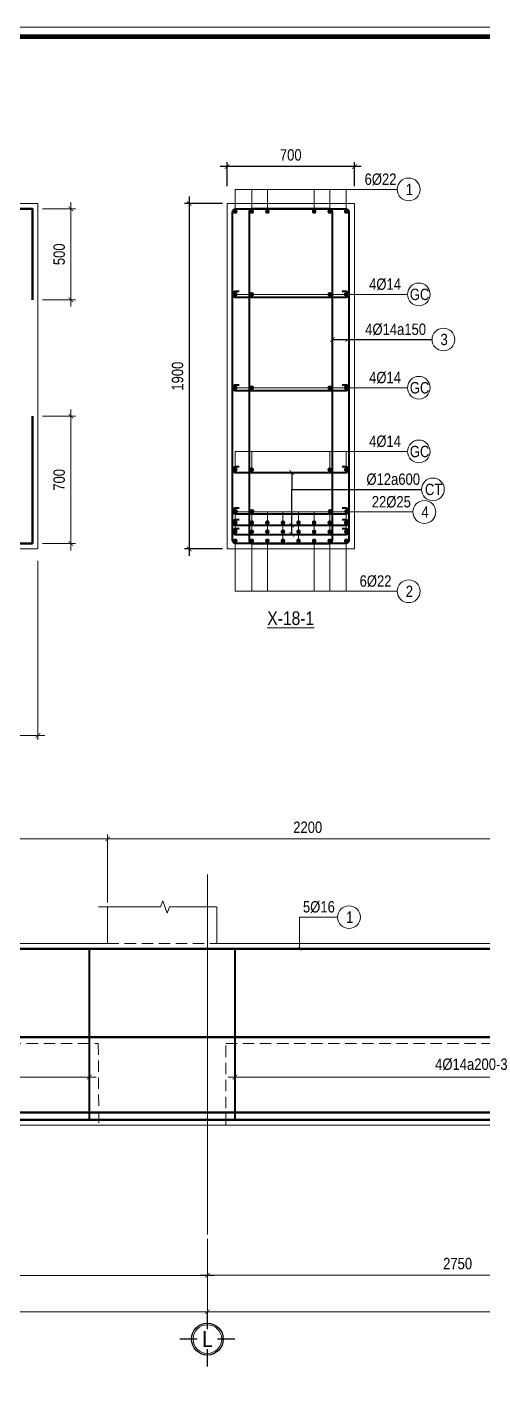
# Model space of a CAD drawing. Header units: millimetres. Extents: x 3014920 to 3563667, y -1638653 to -1356471.
# Drawn here: x 3248110 to 3250614, y -1593807 to -1586316 of the extents above; entities that cross this region are included whole.
import ezdxf
from ezdxf.enums import TextEntityAlignment as Align
from ezdxf.xclip import XClip

# ---------------------------------------------------------------- set-up
doc = ezdxf.new("R2010")
doc.units = ezdxf.units.MM
doc.header["$MEASUREMENT"] = 0
doc.header["$XCLIPFRAME"] = 0
doc.header["$PDMODE"] = 2
for name, pattern in [('6 TANG DIEN HINH 14-15$0$ACAD_ISO10W100', [18, 12, -3, 0, -3]), ('ACAD_ISO04W100', [30, 24, -3, 0, -3]), ('HIDDEN', [0.375, 0.25, -0.125])]:
    doc.linetypes.add(name, pattern=pattern)
doc.layers.get('0').update_dxf_attribs({"lineweight": 9})
doc.layers.get('Defpoints').update_dxf_attribs({"color": 10, "lineweight": 0})
for name, color, linetype, lineweight in [('2', 2, 'Continuous', 20), ('CDAI', 21, 'Continuous', 40), ('CTHEP', 50, 'Continuous', 50), ('DBAO', 90, 'Continuous', 13), ('DGIONG', 130, 'Continuous', 13), ('KTH', 154, 'Continuous', 9), ('Net khuat', 8, 'HIDDEN', 13), ('TEXT', 7, 'Continuous', 15), ('TEXT P X', 1, 'Continuous', 9), ('TRUC', 251, 'ACAD_ISO04W100', 9)]:
    doc.layers.add(name, color=color, linetype=linetype, lineweight=lineweight)
doc.layers.add('8', color=8, linetype='Continuous')
doc.styles.add('HELVECONDENSE', font='VHELVCN_0.TTF')
doc.styles.add('Star-HelCon', font='VHELVCN_0.TTF')
doc.styles.add('TTP-HelCon', font='VHELVCN_0.TTF')
doc.styles.add('VNI-HELVE-CONDENSE', font='VHELVCN_0.TTF')
doc.dimstyles.new('kc-25', dxfattribs={"dimtxt": 62.5, "dimasz": 20, "dimexe": 20, "dimexo": 50, "dimgap": 25, "dimtad": 3, "dimdec": 0, "dimzin": 0, "dimdsep": 46, "dimtxsty": 'VNI-HELVE-CONDENSE', "dimblk": 'DIM', "dimcen": 2.5, "dimclrd": 256, "dimclre": 154, "dimclrt": 7, "dimaunit": 1, "dimadec": 0, "dimazin": 0, "dimtfac": 1, "dimtdec": 0, "dimtix": 1, "dimtmove": 0, "dimatfit": 3, "dimldrblk": 'DOT', "dimfxl": 1, "dimtolj": 1, "dimtzin": 0, "dimarcsym": 0})
doc.dimstyles.new('TTP-25', dxfattribs={"dimscale": 25, "dimtxt": 2.5, "dimasz": 1, "dimexe": 1, "dimexo": 1, "dimgap": 0.09, "dimtad": 0, "dimdec": 4, "dimrnd": 1, "dimzin": 9, "dimdsep": 46, "dimtxsty": 'TTP-HelCon', "dimblk": 'ARCHTICK', "dimcen": 0.09, "dimdle": 1.5, "dimclrd": 256, "dimclre": 256, "dimclrt": 7, "dimadec": 0, "dimazin": 0, "dimtfac": 1, "dimtdec": 4, "dimtmove": 0, "dimatfit": 3, "dimldrblk": 'ARCHTICK', "dimfxl": 1, "dimtvp": 1, "dimtolj": 1, "dimtzin": 0, "dimarcsym": 0})

# ---------------------------------------------------------------- blocks, each defined once
blk = doc.blocks.new('_ArchTick')
at = {"color": 0, "linetype": 'ByBlock', "const_width": 0.15}
blk.add_lwpolyline([(-0.5, -0.5), (0.5, 0.5)], dxfattribs=at)
blk = doc.blocks.new('*D1313')
at = {"layer": 'Defpoints', "color": 0, "transparency": 16777216}
for p in [(9670, -1910.2), (-230, -2470), (9670, -2895)]:
    blk.add_point(p, dxfattribs=at)
at = {"layer": 'KTH', "lineweight": -2, "transparency": 16777216}
for p, q in [((9670, -1935.2), (9670, -2920)), ((-230, -2495), (-230, -2920)), ((-267.5, -2895), (9707.5, -2895))]:
    blk.add_line(p, q, dxfattribs=at)
at = {"layer": 'KTH', "lineweight": -2, "transparency": 16777216, "xscale": 25, "yscale": 25, "zscale": 25, "rotation": 180}
blk.add_blockref('_ArchTick', (-230, -2895), dxfattribs=at)
at = {"layer": 'KTH', "lineweight": -2, "transparency": 16777216, "xscale": 25, "yscale": 25, "zscale": 25}
blk.add_blockref('_ArchTick', (9670, -2895), dxfattribs=at)
at = {"layer": 'KTH', "color": 7, "transparency": 16777216, "insert": (4720, -2830.1), "char_height": 62.5, "attachment_point": 5, "style": 'TTP-HelCon'}
blk.add_mtext('\\A1;9900/11250', dxfattribs=at)
blk = doc.blocks.new('*D1320')
at = {"layer": 'Defpoints', "color": 0, "transparency": 16777216}
for p in [(9670, 0), (9670, -500), (9850.8, -500)]:
    blk.add_point(p, dxfattribs=at)
at = {"layer": 'KTH', "lineweight": -2, "transparency": 16777216}
for p, q in [((9850.8, 37.5), (9850.8, -537.5)), ((9695, 0), (9875.8, 0)), ((9695, -500), (9875.8, -500))]:
    blk.add_line(p, q, dxfattribs=at)
at = {"layer": 'KTH', "lineweight": -2, "transparency": 16777216, "xscale": 25, "yscale": 25, "zscale": 25}
for p, rotation in [((9850.8, 0), 90), ((9850.8, -500), 270)]:
    blk.add_blockref('_ArchTick', p, dxfattribs=dict(at, rotation=rotation))
at = {"layer": 'KTH', "color": 7, "transparency": 16777216, "insert": (9787, -250), "char_height": 62.5, "attachment_point": 5, "rotation": 90, "style": 'TTP-HelCon'}
blk.add_mtext('\\A1;500', dxfattribs=at)
blk = doc.blocks.new('*D1321')
at = {"layer": 'Defpoints', "color": 0, "transparency": 16777216}
for p in [(9670, -1140), (9670, -1840), (9850.8, -1840)]:
    blk.add_point(p, dxfattribs=at)
at = {"layer": 'KTH', "lineweight": -2, "transparency": 16777216}
for p, q in [((9850.8, -1102.5), (9850.8, -1877.5)), ((9695, -1140), (9875.8, -1140)), ((9695, -1840), (9875.8, -1840))]:
    blk.add_line(p, q, dxfattribs=at)
at = {"layer": 'KTH', "lineweight": -2, "transparency": 16777216, "xscale": 25, "yscale": 25, "zscale": 25}
for p, rotation in [((9850.8, -1140), 90), ((9850.8, -1840), 270)]:
    blk.add_blockref('_ArchTick', p, dxfattribs=dict(at, rotation=rotation))
at = {"layer": 'KTH', "color": 7, "transparency": 16777216, "insert": (9787, -1490), "char_height": 62.5, "attachment_point": 5, "rotation": 90, "style": 'TTP-HelCon'}
blk.add_mtext('\\A1;700', dxfattribs=at)
blk = doc.blocks.new('*D1889')
at = {"layer": 'Defpoints', "color": 0, "transparency": 16777216}
for p in [(55595.2, -6094.2), (67846.2, -6294.2), (67846.2, -6519.1)]:
    blk.add_point(p, dxfattribs=at)
at = {"layer": 'KTH', "lineweight": -2, "transparency": 16777216}
for p, q in [((55595.2, -6119.2), (55595.2, -6544.1)), ((67846.2, -6319.2), (67846.2, -6544.1)), ((55557.7, -6519.1), (67883.7, -6519.1))]:
    blk.add_line(p, q, dxfattribs=at)
at = {"layer": 'KTH', "lineweight": -2, "transparency": 16777216, "xscale": 25, "yscale": 25, "zscale": 25, "rotation": 180}
blk.add_blockref('_ArchTick', (55595.2, -6519.1), dxfattribs=at)
at = {"layer": 'KTH', "lineweight": -2, "transparency": 16777216, "xscale": 25, "yscale": 25, "zscale": 25}
blk.add_blockref('_ArchTick', (67846.2, -6519.1), dxfattribs=at)
at = {"layer": 'KTH', "color": 7, "transparency": 16777216, "insert": (61720.7, -6455.3), "char_height": 62.5, "attachment_point": 5, "style": 'TTP-HelCon'}
blk.add_mtext('\\A1;10450', dxfattribs=at)
blk = doc.blocks.new('DIM')
h = blk.add_hatch(color=1)
h.paths.add_polyline_path([(0.49, 0.29, 1), (0.29, 0.49), (-0.19, 0), (0.19, 0)])
h.paths.add_polyline_path([(0.19, 0), (-0.19, 0), (-0.49, -0.29, 1), (-0.29, -0.49)])
at = {"color": 9}
for p, q in [((-0.19, 0), (-1.5, 0)), ((0.19, 0), (1.5, 0))]:
    blk.add_line(p, q, dxfattribs=at)
at = {"color": 1}
for p, q in [((-0.49, -0.29), (0.29, 0.49)), ((-0.29, -0.49), (0.49, 0.29)), ((-0.19, 0), (0.19, 0))]:
    blk.add_line(p, q, dxfattribs=at)
blk.add_arc((-0.39, -0.39), 0.138, 135, 315, dxfattribs=at)
blk = doc.blocks.new('*D1901')
at = {"layer": 'Defpoints', "color": 0, "transparency": 16777216}
for p in [(55746.6, -5043.5), (58345.6, -5032.5), (58345.6, -5229.7)]:
    blk.add_point(p, dxfattribs=at)
at = {"layer": 'KTH', "lineweight": -2, "transparency": 16777216}
for p, q in [((55746.6, -5068.5), (55746.6, -5254.7)), ((58345.6, -5057.5), (58345.6, -5254.7)), ((55709.1, -5229.7), (58383.1, -5229.7))]:
    blk.add_line(p, q, dxfattribs=at)
at = {"layer": 'KTH', "lineweight": -2, "transparency": 16777216, "xscale": 25, "yscale": 25, "zscale": 25, "rotation": 180}
blk.add_blockref('_ArchTick', (55746.6, -5229.7), dxfattribs=at)
at = {"layer": 'KTH', "lineweight": -2, "transparency": 16777216, "xscale": 25, "yscale": 25, "zscale": 25}
blk.add_blockref('_ArchTick', (58345.6, -5229.7), dxfattribs=at)
at = {"layer": 'KTH', "color": 7, "transparency": 16777216, "insert": (57046.1, -5159.8), "char_height": 62.5, "attachment_point": 5, "style": 'TTP-HelCon'}
blk.add_mtext('\\A1;4Þ14a200-3', dxfattribs=at)
blk = doc.blocks.new('*D1904')
at = {"layer": 'Defpoints', "color": 0, "transparency": 16777216}
for p in [(55046.6, -3920.2), (55046.6, -4194.2), (57246.6, -4194.2)]:
    blk.add_point(p, dxfattribs=at)
at = {"layer": 'KTH', "lineweight": -2, "transparency": 16777216}
for p, q in [((57284.1, -3920.2), (55009.1, -3920.2)), ((55046.6, -4169.2), (55046.6, -3895.2)), ((57246.6, -4169.2), (57246.6, -3895.2))]:
    blk.add_line(p, q, dxfattribs=at)
at = {"layer": 'KTH', "lineweight": -2, "transparency": 16777216, "xscale": 25, "yscale": 25, "zscale": 25, "rotation": 180}
blk.add_blockref('_ArchTick', (55046.6, -3920.2), dxfattribs=at)
at = {"layer": 'KTH', "lineweight": -2, "transparency": 16777216, "xscale": 25, "yscale": 25, "zscale": 25}
blk.add_blockref('_ArchTick', (57246.6, -3920.2), dxfattribs=at)
at = {"layer": 'KTH', "color": 7, "transparency": 16777216, "insert": (56146.6, -3856.3), "char_height": 62.5, "attachment_point": 5, "style": 'TTP-HelCon'}
blk.add_mtext('\\A1;2200', dxfattribs=at)
blk = doc.blocks.new('dau truc')
blk.add_circle((0, 0), 180)
at = {"layer": '8'}
for p, q in [((0, 127), (0, 345)), ((-127, 0), (-345, 0)), ((0, -345), (0, -127)), ((345, 0), (127, 0))]:
    blk.add_line(p, q, dxfattribs=at)
blk.add_circle((0, 0), 200, dxfattribs=at)
at = {"layer": 'TEXT', "style": 'HELVECONDENSE'}
blk.add_attdef('A', text='', height=233, dxfattribs=at).set_placement((0, 0), align=Align.MIDDLE)
blk = doc.blocks.new('*D1908')
at = {"layer": 'Defpoints', "color": 0, "transparency": 16777216}
for p in [(55595.6, -6094.5), (58345.6, -6094.5), (55595.6, -6319.2)]:
    blk.add_point(p, dxfattribs=at)
at = {"layer": 'KTH', "lineweight": -2, "transparency": 16777216}
for p, q in [((55595.6, -6119.5), (55595.6, -6344.2)), ((58345.6, -6119.5), (58345.6, -6344.2)), ((58383.1, -6319.2), (55558.1, -6319.2))]:
    blk.add_line(p, q, dxfattribs=at)
at = {"layer": 'KTH', "lineweight": -2, "transparency": 16777216, "xscale": 25, "yscale": 25, "zscale": 25, "rotation": 180}
blk.add_blockref('_ArchTick', (55595.6, -6319.2), dxfattribs=at)
at = {"layer": 'KTH', "lineweight": -2, "transparency": 16777216, "xscale": 25, "yscale": 25, "zscale": 25}
blk.add_blockref('_ArchTick', (58345.6, -6319.2), dxfattribs=at)
at = {"layer": 'KTH', "color": 7, "transparency": 16777216, "insert": (56970.6, -6255.3), "char_height": 62.5, "attachment_point": 5, "style": 'TTP-HelCon'}
blk.add_mtext('\\A1;2750', dxfattribs=at)
blk = doc.blocks.new('*D1911')
at = {"layer": 'Defpoints', "color": 0, "transparency": 16777216}
for p in [(45145.2, -6094.2, 0), (55595.2, -6094.2, 0), (55595.2, -6519.1, 0)]:
    blk.add_point(p, dxfattribs=at)
at = {"layer": 'KTH', "lineweight": -2, "transparency": 16777216}
for p, q in [((45145.2, -6119.2, 0), (45145.2, -6544.1, 0)), ((55595.2, -6119.2, 0), (55595.2, -6544.1, 0)), ((45107.7, -6519.1, 0), (55632.7, -6519.1, 0))]:
    blk.add_line(p, q, dxfattribs=at)
at = {"layer": 'KTH', "lineweight": -2, "transparency": 16777216, "xscale": 25, "yscale": 25, "zscale": 25, "rotation": 180}
blk.add_blockref('_ArchTick', (45145.2, -6519.1, 0), dxfattribs=at)
at = {"layer": 'KTH', "lineweight": -2, "transparency": 16777216, "xscale": 25, "yscale": 25, "zscale": 25}
blk.add_blockref('_ArchTick', (55595.2, -6519.1, 0), dxfattribs=at)
at = {"layer": 'KTH', "color": 7, "transparency": 16777216, "insert": (50370.2, -6455.3, 0), "char_height": 62.5, "attachment_point": 5, "style": 'TTP-HelCon'}
blk.add_mtext('\\A1;10450', dxfattribs=at)
blk = doc.blocks.new('*D1913')
at = {"layer": 'Defpoints', "color": 0, "transparency": 16777216}
for p in [(51945.6, -6094.5), (55595.2, -6094.5), (51945.6, -6319.5)]:
    blk.add_point(p, dxfattribs=at)
at = {"layer": 'KTH', "lineweight": -2, "transparency": 16777216}
for p, q in [((51945.6, -6119.5), (51945.6, -6344.5)), ((55595.2, -6119.5), (55595.2, -6344.5)), ((55632.7, -6319.5), (51908.1, -6319.5))]:
    blk.add_line(p, q, dxfattribs=at)
at = {"layer": 'KTH', "lineweight": -2, "transparency": 16777216, "xscale": 25, "yscale": 25, "zscale": 25, "rotation": 180}
blk.add_blockref('_ArchTick', (51945.6, -6319.5), dxfattribs=at)
at = {"layer": 'KTH', "lineweight": -2, "transparency": 16777216, "xscale": 25, "yscale": 25, "zscale": 25}
blk.add_blockref('_ArchTick', (55595.2, -6319.5), dxfattribs=at)
at = {"layer": 'KTH', "color": 7, "transparency": 16777216, "insert": (53770.4, -6255.7), "char_height": 62.5, "attachment_point": 5, "style": 'TTP-HelCon'}
blk.add_mtext('\\A1;3650', dxfattribs=at)
blk = doc.blocks.new('*D1914')
at = {"layer": 'Defpoints', "color": 0, "transparency": 16777216}
for p in [(51945.6, -5053.9), (54945.9, -5045.9), (51945.6, -5229.7)]:
    blk.add_point(p, dxfattribs=at)
at = {"layer": 'KTH', "lineweight": -2, "transparency": 16777216}
for p, q in [((51945.6, -5078.9), (51945.6, -5254.7)), ((54945.9, -5070.9), (54945.9, -5254.7)), ((54983.4, -5229.7), (51908.1, -5229.7))]:
    blk.add_line(p, q, dxfattribs=at)
at = {"layer": 'KTH', "lineweight": -2, "transparency": 16777216, "xscale": 25, "yscale": 25, "zscale": 25, "rotation": 180}
blk.add_blockref('_ArchTick', (51945.6, -5229.7), dxfattribs=at)
at = {"layer": 'KTH', "lineweight": -2, "transparency": 16777216, "xscale": 25, "yscale": 25, "zscale": 25}
blk.add_blockref('_ArchTick', (54945.9, -5229.7), dxfattribs=at)
at = {"layer": 'KTH', "color": 7, "transparency": 16777216, "insert": (53445.7, -5159.8), "char_height": 62.5, "attachment_point": 5, "style": 'TTP-HelCon'}
blk.add_mtext('\\A1;4Þ14a200-3', dxfattribs=at)
blk = doc.blocks.new('*D1916')
at = {"layer": 'Defpoints', "color": 0, "transparency": 16777216}
for p in [(55046.6, -3920.2), (53846.6, -4194.2), (55046.6, -4294.2)]:
    blk.add_point(p, dxfattribs=at)
at = {"layer": 'KTH', "lineweight": -2, "transparency": 16777216}
for p, q in [((53809.1, -3920.2), (55084.1, -3920.2)), ((53846.6, -4169.2), (53846.6, -3895.2)), ((55046.6, -4269.2), (55046.6, -3895.2))]:
    blk.add_line(p, q, dxfattribs=at)
at = {"layer": 'KTH', "lineweight": -2, "transparency": 16777216, "xscale": 25, "yscale": 25, "zscale": 25, "rotation": 180}
blk.add_blockref('_ArchTick', (53846.6, -3920.2), dxfattribs=at)
at = {"layer": 'KTH', "lineweight": -2, "transparency": 16777216, "xscale": 25, "yscale": 25, "zscale": 25}
blk.add_blockref('_ArchTick', (55046.6, -3920.2), dxfattribs=at)
at = {"layer": 'KTH', "color": 7, "transparency": 16777216, "insert": (54446.6, -3856.3), "char_height": 62.5, "attachment_point": 5, "style": 'TTP-HelCon'}
blk.add_mtext('\\A1;1200', dxfattribs=at)
blk = doc.blocks.new('*D145')
at = {"layer": 'Defpoints', "color": 0, "ltscale": 500, "transparency": 16777216}
for p in [(3249208.4, -1587284.3), (3249000.1, -1589184.3), (3249208.4, -1589184.3)]:
    blk.add_point(p, dxfattribs=at)
at = {"layer": 'KTH', "lineweight": -2, "ltscale": 500, "transparency": 16777216}
for p, q in [((3249000.1, -1587246.8), (3249000.1, -1589221.8)), ((3249183.4, -1587284.3), (3248975.1, -1587284.3)), ((3249183.4, -1589184.3), (3248975.1, -1589184.3))]:
    blk.add_line(p, q, dxfattribs=at)
at = {"layer": 'KTH', "lineweight": -2, "ltscale": 500, "transparency": 16777216, "xscale": 25, "yscale": 25, "zscale": 25}
for p, rotation in [((3249000.1, -1587284.3), 90), ((3249000.1, -1589184.3), 270)]:
    blk.add_blockref('_ArchTick', p, dxfattribs=dict(at, rotation=rotation))
at = {"layer": 'KTH', "color": 7, "ltscale": 500, "transparency": 16777216, "insert": (3248936.3, -1588234.3), "char_height": 62.5, "attachment_point": 5, "rotation": 90, "style": 'TTP-HelCon'}
blk.add_mtext('\\A1;1900', dxfattribs=at)
blk = doc.blocks.new('*D146')
at = {"layer": 'Defpoints', "color": 0, "ltscale": 500, "transparency": 16777216}
for p in [(3249208.4, -1587082.1), (3249208.4, -1587215.3), (3249908.4, -1587215.3)]:
    blk.add_point(p, dxfattribs=at)
at = {"layer": 'KTH', "lineweight": -2, "ltscale": 500, "transparency": 16777216}
for p, q in [((3249945.9, -1587082.1), (3249170.9, -1587082.1)), ((3249208.4, -1587190.3), (3249208.4, -1587057.1)), ((3249908.4, -1587190.3), (3249908.4, -1587057.1))]:
    blk.add_line(p, q, dxfattribs=at)
at = {"layer": 'KTH', "lineweight": -2, "ltscale": 500, "transparency": 16777216, "xscale": 25, "yscale": 25, "zscale": 25, "rotation": 180}
blk.add_blockref('_ArchTick', (3249208.4, -1587082.1), dxfattribs=at)
at = {"layer": 'KTH', "lineweight": -2, "ltscale": 500, "transparency": 16777216, "xscale": 25, "yscale": 25, "zscale": 25}
blk.add_blockref('_ArchTick', (3249908.4, -1587082.1), dxfattribs=at)
at = {"layer": 'KTH', "color": 7, "ltscale": 500, "transparency": 16777216, "insert": (3249558.4, -1587018.2), "char_height": 62.5, "attachment_point": 5, "style": 'TTP-HelCon'}
blk.add_mtext('\\A1;700', dxfattribs=at)
blk = doc.blocks.new('CHG_XX_Khung ten')
blk.add_lwpolyline([(15, 579), (826, 579), (826, 15), (15, 15)], close=True)
at = {"color": 4, "linetype": 'Continuous', "const_width": 1}
blk.add_lwpolyline([(17, 577), (824, 577), (824, 17), (17, 17)], close=True, dxfattribs=at)
blk = doc.blocks.new('2X-18')
at = {"layer": 'CTHEP'}
blk.add_line((9639.99282, -1140), (9639.99282, -1840), dxfattribs=at)
for points in [[(-200, 0), (9639.99282, 0), (9639.99282, -500)], [(-200, -1840), (9639.99282, -1840)]]:
    blk.add_lwpolyline(points, dxfattribs=at)
at = {"layer": 'DBAO', "linetype": 'Continuous'}
for q in [(9370.00164, 30), (9670.00165, -1870)]:
    blk.add_line((9670.00165, 30), q, dxfattribs=at)
at = {"layer": 'DBAO', "linetype": 'Continuous', "flags": 128}
blk.add_lwpolyline([(9670.00165, -1870), (-230.00883, -1870), (-230.00883, 30)], dxfattribs=at)
at = {"layer": 'KTH'}
for base, p1, p2, picture, middle in [((9850.81716, -500), (9670.00165, 0), (9670.00165, -500), '*D1320', (9786.98382, -250)), ((9850.81716, -1840), (9670.00165, -1140), (9670.00165, -1840), '*D1321', (9786.98382, -1490))]:
    dim = blk.add_linear_dim(base=base, p1=p1, p2=p2, angle=90, dimstyle='TTP-25', override={"dimtmove": 1}, dxfattribs=at)
    dim.commit()
    dim.dimension.update_dxf_attribs({"geometry": picture, "text_midpoint": middle})
dim = blk.add_linear_dim(base=(9669.9912, -2894.95574), p1=(-230.01044, -2470), p2=(9669.9912, -1910.21576), angle=180, text='<>/11250', dimstyle='TTP-25', override={"dimtmove": 1}, dxfattribs=at)
dim.commit()
dim.dimension.update_dxf_attribs({"geometry": '*D1313', "text_midpoint": (4719.99038, -2830.1224)})
blk = doc.blocks.new('2X-19')
at = {"layer": 'CDAI'}
for points in [[(54945.88685, -4523.42051), (54945.88685, -5464.16585)], [(55746.55815, -4524.16585), (55746.55815, -5464.16585)]]:
    blk.add_lwpolyline(points, dxfattribs=at)
at = {"layer": 'CTHEP'}
blk.add_line((74284.57713, -5009.16585), (53745.54971, -5009.16585), dxfattribs=at)
for points in [[(45075.56057, -4524.16585), (55076.56114, -4524.16585)], [(55076.56114, -4524.16585), (74311.57278, -4524.16585)], [(45716.55231, -5464.16584), (74311.55328, -5464.16584), (74311.55328, -4864.16584)], [(51945.56061, -5424.16585), (55661.55328, -5424.16585)], [(58345.55135, -5424.16585), (54327.97654, -5424.16585)]]:
    blk.add_lwpolyline(points, dxfattribs=at)
at = {"layer": 'DBAO', "linetype": 'Continuous'}
for p, q in [((55046.55231, -4294.16585), (55046.55231, -4494.16585)), ((55646.55036, -4294.16585), (55646.55036, -4494.16585)), ((45696.55036, -4494.16585), (55046.55231, -4494.16585)), ((55646.55036, -4494.16585), (63546.21679, -4494.16585)), ((55696.55231, -5494.16585), (45746.55231, -5494.16585)), ((55696.55231, -5494.16585), (55696.55231, -5494.16585)), ((74346.55328, -5494.16585), (55696.55231, -5494.16585))]:
    blk.add_line(p, q, dxfattribs=at)
at = {"layer": 'DGIONG', "linetype": 'Continuous', "flags": 128}
blk.add_lwpolyline([(55645.55135, -4294.16585), (55387.48509, -4294.16585), (55374.98509, -4328.50932), (55349.98509, -4259.82238), (55337.48509, -4294.16585), (54996.55364, -4294.16585)], dxfattribs=at)
at = {"layer": 'DGIONG'}
blk.add_circle((56373.5206, -4350.23851), 62.5, dxfattribs=at)
at = {"layer": 'Net khuat', "ltscale": 250}
for p, q in [((55046.55231, -4494.16585), (55646.55036, -4494.16585)), ((45695.55013, -5044.13311), (54995.55168, -5044.15123)), ((54995.55168, -5044.15123), (54998.77057, -5494.16585)), ((55696.55231, -5044.13575), (66196.55231, -5044.1494)), ((55696.55231, -5494.16585), (55696.55231, -5044.13575))]:
    blk.add_line(p, q, dxfattribs=at)
at = {"layer": 'TRUC', "linetype": '6 TANG DIEN HINH 14-15$0$ACAD_ISO10W100', "ltscale": 1250}
blk.add_lwpolyline([(55595.21679, -4115.89493), (55595.21679, -6094.16585)], dxfattribs=at)
at = {"layer": '2', "ltscale": 300}
ref = blk.add_blockref('dau truc', (55595.21679, -6669.98612, 0), dxfattribs=dict(at, xscale=0.4367131292819977, yscale=0.4367131292819977, zscale=0.4367131292819977))
ref.add_attrib('A', 'L', dxfattribs={"layer": 'TEXT', "height": 87.5, "style": 'HELVECONDENSE'}).set_placement((55595.21679, -6669.98612, 0), align=Align.MIDDLE)
at = {"layer": 'TEXT', "style": 'TTP-HelCon'}
blk.add_text('5Þ16', height=62.5, dxfattribs=at).set_placement((56120.53236, -4324.38557, 0))
at = {"layer": 'TEXT', "style": 'Star-HelCon'}
blk.add_text('1', height=62.5, dxfattribs=at).set_placement((56377.68726, -4350.23851), align=Align.MIDDLE)
at = {"layer": 'KTH'}
for base, p1, p2, picture, middle in [((55046.55036, -3920.16124), (53846.56222, -4194.16585), (55046.55036, -4294.16585), '*D1916', (54446.55629, -3856.32791)), ((55595.2167904945, -6519.1215869808, 0.0000000015), (45145.2187378695, -6094.1658482533, 0.0000000014), (55595.2167904945, -6094.1658481662, 0.0000000014), '*D1911', (50370.217764182, -6455.2882536474, 0.0000000015)), ((51945.56061, -6319.50233), (55595.21679, -6094.50233), (51945.56061, -6094.50233), '*D1913', (53770.3887, -6255.669))]:
    dim = blk.add_linear_dim(base=base, p1=p1, p2=p2, angle=180, dimstyle='TTP-25', override={"dimtmove": 1}, dxfattribs=at)
    dim.commit()
    dim.dimension.update_dxf_attribs({"geometry": picture, "text_midpoint": middle})
for base, p1, p2, picture, middle in [((55046.55364, -3920.16124), (57246.55135, -4194.16585), (55046.55364, -4194.16585), '*D1904', (56146.55249, -3856.32791)), ((55595.55328, -6319.16585), (58345.55135, -6094.50233), (55595.55328, -6094.50233), '*D1908', (56970.55231, -6255.33251))]:
    dim = blk.add_linear_dim(base=base, p1=p1, p2=p2, dimstyle='TTP-25', override={"dimtmove": 1}, dxfattribs=at)
    dim.commit()
    dim.dimension.update_dxf_attribs({"geometry": picture, "text_midpoint": middle})
at = {"layer": 'KTH', "color": 1}
dim = blk.add_linear_dim(base=(51945.56061, -5229.67674), p1=(54945.88685, -5045.88131), p2=(51945.56061, -5053.94724), angle=180, text='4Þ14a200-3', dimstyle='TTP-25', override={"dimtmove": 1}, dxfattribs=at)
dim.commit()
dim.dimension.update_dxf_attribs({"geometry": '*D1914', "text_midpoint": (53445.72373, -5159.76007)})
dim = blk.add_linear_dim(base=(58345.55135, -5229.67674), p1=(55746.55815, -5043.49762), p2=(58345.55135, -5032.54007), text='4Þ14a200-3', dimstyle='TTP-25', override={"dimtmove": 1}, dxfattribs=at)
dim.commit()
dim.dimension.update_dxf_attribs({"geometry": '*D1901', "text_midpoint": (57046.05475, -5159.76007)})
at = {"layer": 'KTH'}
dim = blk.add_linear_dim(base=(67846.21679, -6519.12159), p1=(55595.21679, -6094.16585), p2=(67846.21679, -6294.16585), angle=180, text='10450', dimstyle='TTP-25', override={"dimtmove": 1}, dxfattribs=at)
dim.commit()
dim.dimension.update_dxf_attribs({"geometry": '*D1889', "text_midpoint": (61720.71679, -6455.28825)})
at = {"layer": 'DGIONG'}
blk.add_leader([(56102.0206, -4524.16585), (56102.02033, -4350.23851), (56311.0206, -4350.23851)], dimstyle='kc-25', override={"dimtad": 0, "dimldrblk": 'ArchTick', "dimfxl": 100, "dimarcsym": 1}, dxfattribs=at)

msp = doc.modelspace()

# ---------------------------------------------------------------- linework, layer by layer
at = {"layer": 'CDAI'}
for points in [[(3249257.10951, -1587314.30378), (3249859.60951, -1587314.30378, -0.4142135624), (3249878.35951, -1587333.05378), (3249878.35951, -1589135.55378, -0.4142135624), (3249859.60951, -1589154.30378), (3249257.10951, -1589154.30378, -0.4142135624), (3249238.35951, -1589135.55378), (3249238.35951, -1587333.05378, -0.4142135624)], [(3249768.89522, -1587314.30378), (3249347.8238, -1587314.30378, 0.4142135624), (3249329.0738, -1587333.05378), (3249329.0738, -1589135.55379, 0.4142135624), (3249347.8238, -1589154.30379), (3249768.89522, -1589154.30378, 0.4142135624), (3249787.64522, -1589135.55378), (3249787.64522, -1587333.05378, 0.4142135624)]]:
    msp.add_lwpolyline(points, format="xyb", close=True, dxfattribs=at)
at = {"layer": 'CDAI', "elevation": 0}
for points in [[(3249275.2795, -1587769.57371), (3249253.35951, -1587769.57371, 0.4142135624), (3249238.35951, -1587784.57371), (3249238.35951, -1587784.57371, 0.4142135624), (3249253.35951, -1587799.57371), (3249863.35951, -1587799.57371, 0.4142135624), (3249878.35951, -1587784.57371), (3249878.35951, -1587784.57371, 0.4142135624), (3249863.35951, -1587769.57371), (3249841.43952, -1587769.57371)], [(3249275.2795, -1588282.90704), (3249253.35951, -1588282.90704, 0.4142135624), (3249238.35951, -1588297.90704), (3249238.35951, -1588297.90704, 0.4142135624), (3249253.35951, -1588312.90704), (3249863.35951, -1588312.90704, 0.4142135624), (3249878.35951, -1588297.90704), (3249878.35951, -1588297.90704, 0.4142135624), (3249863.35951, -1588282.90704), (3249841.43952, -1588282.90704)], [(3249275.2795, -1588733.24037), (3249253.35951, -1588733.24037, 0.4142135624), (3249238.35951, -1588748.24037), (3249238.35951, -1588748.24037, 0.4142135624), (3249253.35951, -1588763.24037), (3249863.35951, -1588763.24037, 0.4142135624), (3249878.35951, -1588748.24037), (3249878.35951, -1588748.24037, 0.4142135624), (3249863.35951, -1588733.24037), (3249841.43952, -1588733.24037)]]:
    msp.add_lwpolyline(points, format="xyb", dxfattribs=at)
at = {"layer": 'CDAI'}
for points in [[(3249275.2795, -1589024.30379), (3249253.35951, -1589024.30379, 0.4142135624), (3249238.35951, -1589039.30379), (3249238.35951, -1589039.30379, 0.4142135624), (3249253.35951, -1589054.30379), (3249863.35951, -1589054.30379, 0.4142135624), (3249878.35951, -1589039.30379), (3249878.35951, -1589039.30379, 0.4142135624), (3249863.35951, -1589024.30379), (3249841.43952, -1589024.30379)], [(3249275.2795, -1589074.30379), (3249253.35951, -1589074.30379, 0.4142135624), (3249238.35951, -1589089.30379), (3249238.35951, -1589089.30379, 0.4142135624), (3249253.35951, -1589104.30379), (3249863.35951, -1589104.30379, 0.4142135624), (3249878.35951, -1589089.30379), (3249878.35951, -1589089.30379, 0.4142135624), (3249863.35951, -1589074.30379), (3249841.43952, -1589074.30379)]]:
    msp.add_lwpolyline(points, format="xyb", dxfattribs=at)
at = {"layer": 'CTHEP', "const_width": 12.5}
for points in [[(3249247.10951, -1587329.30378, 1), (3249259.60951, -1587329.30378, 1)], [(3249337.8238, -1587329.30378, -1), (3249350.3238, -1587329.30378, -1)], [(3249423.53808, -1587329.30378, -1), (3249436.03808, -1587329.30378, -1)], [(3249693.18094, -1587329.30378, 1), (3249680.68094, -1587329.30378, 1)], [(3249778.89522, -1587329.30378, 1), (3249766.39522, -1587329.30378, 1)], [(3249857.10951, -1587329.30378, 1), (3249869.60951, -1587329.30378, 1)], [(3249766.39522, -1587784.57371, 1), (3249778.89522, -1587784.57371, 1)], [(3249766.39522, -1588297.90704, 1), (3249778.89522, -1588297.90704, 1)], [(3249766.39522, -1588748.24037, 1), (3249778.89522, -1588748.24037, 1)], [(3249247.10951, -1589039.30379, -1), (3249259.60951, -1589039.30379, -1)], [(3249337.8238, -1589039.30378, 1), (3249350.3238, -1589039.30378, 1)], [(3249423.53808, -1589039.30378, 1), (3249436.03808, -1589039.30378, 1)], [(3249509.25237, -1589039.30378, 1), (3249521.75237, -1589039.30378, 1)], [(3249607.46665, -1589039.30378, -1), (3249594.96665, -1589039.30378, -1)], [(3249693.18094, -1589039.30378, -1), (3249680.68094, -1589039.30378, -1)], [(3249778.89522, -1589039.30378, -1), (3249766.39522, -1589039.30378, -1)], [(3249857.10951, -1589039.30379, -1), (3249869.60951, -1589039.30379, -1)], [(3249247.10951, -1589089.30379, -1), (3249259.60951, -1589089.30379, -1)], [(3249247.10951, -1589139.30378, 1), (3249259.60951, -1589139.30378, 1)], [(3249337.8238, -1589089.30378, 1), (3249350.3238, -1589089.30378, 1)], [(3249337.8238, -1589139.30378, 1), (3249350.3238, -1589139.30378, 1)], [(3249423.53808, -1589089.30378, 1), (3249436.03808, -1589089.30378, 1)], [(3249423.53808, -1589139.30378, 1), (3249436.03808, -1589139.30378, 1)], [(3249509.25237, -1589089.30378, 1), (3249521.75237, -1589089.30378, 1)], [(3249509.25237, -1589139.30378, 1), (3249521.75237, -1589139.30378, 1)], [(3249607.46665, -1589089.30378, -1), (3249594.96665, -1589089.30378, -1)], [(3249607.46665, -1589139.30378, -1), (3249594.96665, -1589139.30378, -1)], [(3249693.18094, -1589089.30378, -1), (3249680.68094, -1589089.30378, -1)], [(3249693.18094, -1589139.30378, -1), (3249680.68094, -1589139.30378, -1)], [(3249778.89522, -1589089.30378, -1), (3249766.39522, -1589089.30378, -1)], [(3249778.89522, -1589139.30378, -1), (3249766.39522, -1589139.30378, -1)], [(3249857.10951, -1589089.30379, -1), (3249869.60951, -1589089.30379, -1)], [(3249857.10951, -1589139.30378, 1), (3249869.60951, -1589139.30378, 1)]]:
    msp.add_lwpolyline(points, format="xyb", close=True, dxfattribs=at)
at = {"layer": 'CTHEP', "const_width": 12.5, "elevation": 0}
for points in [[(3249247.10951, -1587784.57371, 1), (3249259.60951, -1587784.57371, 1)], [(3249337.8238, -1587784.57371, 1), (3249350.3238, -1587784.57371, 1)], [(3249857.10951, -1587784.57371, 1), (3249869.60951, -1587784.57371, 1)], [(3249247.10951, -1588297.90704, 1), (3249259.60951, -1588297.90704, 1)], [(3249337.8238, -1588297.90704, 1), (3249350.3238, -1588297.90704, 1)], [(3249857.10951, -1588297.90704, 1), (3249869.60951, -1588297.90704, 1)], [(3249247.10951, -1588748.24037, 1), (3249259.60951, -1588748.24037, 1)], [(3249337.8238, -1588748.24038, 1), (3249350.3238, -1588748.24038, 1)], [(3249857.10951, -1588748.24037, 1), (3249869.60951, -1588748.24037, 1)]]:
    msp.add_lwpolyline(points, format="xyb", close=True, dxfattribs=at)
at = {"layer": 'DBAO', "flags": 128}
for points in [[(3249208.35951, -1587284.30378), (3249908.35951, -1587284.30378)], [(3249908.35951, -1587284.30378), (3249908.35951, -1589184.30378), (3249208.35951, -1589184.30378), (3249208.35951, -1587284.30378)]]:
    msp.add_lwpolyline(points, dxfattribs=at)
at = {"layer": 'DGIONG'}
for p, q in [((3249253.35951, -1587329.30378), (3249253.35951, -1587207.55378)), ((3249253.35951, -1587207.55378), (3250143.95602, -1587207.55378)), ((3249344.0738, -1587329.30378), (3249344.0738, -1587207.55379)), ((3249429.78808, -1587329.30378), (3249429.78808, -1587207.55379)), ((3249686.93094, -1587329.30378), (3249686.93094, -1587207.55379)), ((3249772.64522, -1587329.30378), (3249772.64522, -1587207.55379)), ((3249863.35951, -1587329.30378), (3249863.35951, -1587207.55378)), ((3249253.35951, -1587784.57371), (3250199.92057, -1587784.57371)), ((3249253.35951, -1588297.90704), (3250199.92057, -1588297.90704)), ((3249253.35951, -1588648.24037), (3250199.92057, -1588648.24038)), ((3249253.35951, -1588748.24037), (3249253.35951, -1588648.24037)), ((3249344.0738, -1588748.24038), (3249344.0738, -1588648.24038)), ((3249772.64522, -1588748.24037), (3249772.64522, -1588648.24037)), ((3249863.35951, -1588748.24037), (3249863.35951, -1588648.24037)), ((3249253.35951, -1588980.90778), (3250230.11089, -1588980.90778)), ((3249253.35951, -1589089.30379), (3249253.35951, -1588980.90778)), ((3249344.0738, -1589089.30378), (3249344.0738, -1588980.90778)), ((3249429.78808, -1589089.30378), (3249429.78808, -1588980.90778)), ((3249515.50237, -1588980.90778), (3249515.50237, -1589139.30378)), ((3249601.21665, -1588980.90778), (3249601.21665, -1589139.30378)), ((3249686.93094, -1589089.30378), (3249686.93094, -1588980.90778)), ((3249772.64522, -1589089.30378), (3249772.64522, -1588980.90778)), ((3249863.35951, -1589089.30379), (3249863.35951, -1588980.90778)), ((3249253.35951, -1589416.70561), (3249253.35951, -1589139.30378)), ((3249344.0738, -1589139.30379), (3249344.0738, -1589416.70561)), ((3249429.78808, -1589139.30379), (3249429.78808, -1589416.70561)), ((3249686.93094, -1589139.30379), (3249686.93094, -1589416.70561)), ((3249772.64522, -1589139.30379), (3249772.64522, -1589416.70561)), ((3249863.35951, -1589416.70561), (3249863.35951, -1589139.30378)), ((3249253.35951, -1589416.70561), (3250143.95602, -1589416.70561))]:
    msp.add_line(p, q, dxfattribs=at)
for centre in [(3250206.45602, -1587207.55378), (3250262.42057, -1587784.57371), (3250397.37397, -1588032.59432), (3250262.42057, -1588297.90704), (3250262.42057, -1588648.24038), (3250339.52347, -1588856.75625), (3250292.61089, -1588980.90778), (3250206.45602, -1589416.70561)]:
    msp.add_circle(centre, 62.5, dxfattribs=at)

# ---------------------------------------------------------------- block references
at = {"layer": 'DBAO'}
ref = msp.add_blockref('2X-19', (3193504.9686, -1586858.30666), dxfattribs=at)
XClip(ref).set_block_clipping_path([(42792.7913770298, -8282.4623383291), (59840.73406226, -3770.183113538)])
at = {"layer": 'TEXT P X', "color": 5}
msp.add_blockref('2X-18', (3238498.75318, -1587314.30379), dxfattribs=at)

# ---------------------------------------------------------------- texts
at = {"layer": 'TEXT', "style": 'TTP-HelCon'}
for s, p in [('6Þ22', (3249964.31784, -1587182.55378)), ('4Þ14', (3249989.0853, -1587759.57371)), ('4Þ14a150', (3249967.52567, -1588007.59432)), ('4Þ14', (3249989.0853, -1588272.90704)), ('4Þ14', (3249989.0853, -1588623.24038)), ('Þ12a600', (3249974.43805, -1588831.75625)), ('22Þ25', (3250003.73163, -1588955.90778)), ('6Þ22', (3249936.81784, -1589391.70561))]:
    msp.add_text(s, height=62.5, dxfattribs=at).set_placement(p)
at = {"layer": 'TEXT', "style": 'Star-HelCon'}
for s, p in [('1', (3250210.62269, -1587207.55378)), ('GC', (3250266.58724, -1587784.57371)), ('3', (3250401.54063, -1588032.59432)), ('GC', (3250266.58724, -1588297.90704)), ('GC', (3250266.58724, -1588648.24038)), ('CT', (3250343.69014, -1588856.75625)), ('4', (3250296.77756, -1588980.90778)), ('2', (3250210.62269, -1589416.70561))]:
    msp.add_text(s, height=62.5, dxfattribs=at).set_placement(p, align=Align.MIDDLE)
at = {"layer": 'TEXT', "style": 'TTP-HelCon'}
msp.add_text('%%UX-18-1', height=75, dxfattribs=at).set_placement((3249558.35951, -1589602.29177), align=Align.CENTER)

# ---------------------------------------------------------------- dimensions: what is measured, and where the dimension line sits
at = {"layer": 'KTH', "ltscale": 500}
dim = msp.add_linear_dim(base=(3249208.35951, -1587082.05378), p1=(3249908.35951, -1587215.29184), p2=(3249208.35951, -1587215.29184), dimstyle='TTP-25', dxfattribs=at)
dim.commit()
dim.dimension.update_dxf_attribs({"geometry": '*D146', "text_midpoint": (3249558.35951, -1587018.22045)})
dim = msp.add_linear_dim(base=(3249000.12187, -1589184.30378), p1=(3249208.35951, -1587284.30378), p2=(3249208.35951, -1589184.30378), angle=90, dimstyle='TTP-25', dxfattribs=at)
dim.commit()
dim.dimension.update_dxf_attribs({"geometry": '*D145', "text_midpoint": (3248936.28854, -1588234.30378)})

# ---------------------------------------------------------------- leaders
at = {"layer": 'DGIONG'}
for points in [[(3249787.64522, -1588032.59432), (3250334.87397, -1588032.59432)], [(3249871.44713, -1588032.59432), (3250334.87397, -1588032.59432)], [(3249564.00368, -1588763.24037), (3249564.00368, -1588856.75625), (3250277.02347, -1588856.75625)], [(3249564.00368, -1589104.30379), (3249564.00368, -1588856.75625), (3250277.02347, -1588856.75625)], [(3249564.00368, -1589054.30379), (3249564.00368, -1588856.75625), (3250277.02347, -1588856.75625)]]:
    msp.add_leader(points, dimstyle='TTP-25', dxfattribs=at)

# ---------------------------------------------------------------- next in the draw order: block references
at = {"color": 5, "xscale": 25.92478421704392, "yscale": 25.92478421704392, "zscale": 25.92478421704392}
msp.add_blockref('CHG_XX_Khung ten', (3236626.06261, -1601326.46106), dxfattribs=at)

# ---------------------------------------------------------------- next in the draw order: linework, layer by layer
at = {"layer": 'CDAI'}
msp.add_lwpolyline([(3249275.2795, -1588960.75736), (3249253.35951, -1588960.75736, 0.4142135624), (3249238.35951, -1588975.75736), (3249238.35951, -1588975.75736, 0.4142135624), (3249253.35951, -1588990.75736), (3249863.35951, -1588990.75736, 0.4142135624), (3249878.35951, -1588975.75736), (3249878.35951, -1588975.75736, 0.4142135624), (3249863.35951, -1588960.75736), (3249841.43952, -1588960.75736)], format="xyb", dxfattribs=at)
at = {"layer": 'CTHEP', "const_width": 12.5}
for points in [[(3249248.92666, -1588977.57195, -1), (3249261.42666, -1588977.57195, -1)], [(3249339.64094, -1588977.57195, 1), (3249352.14094, -1588977.57195, 1)], [(3249780.71237, -1588977.57195, -1), (3249768.21237, -1588977.57195, -1)], [(3249858.92666, -1588977.57195, -1), (3249871.42666, -1588977.57195, -1)]]:
    msp.add_lwpolyline(points, format="xyb", close=True, dxfattribs=at)

doc.saveas('drawing.dxf')
